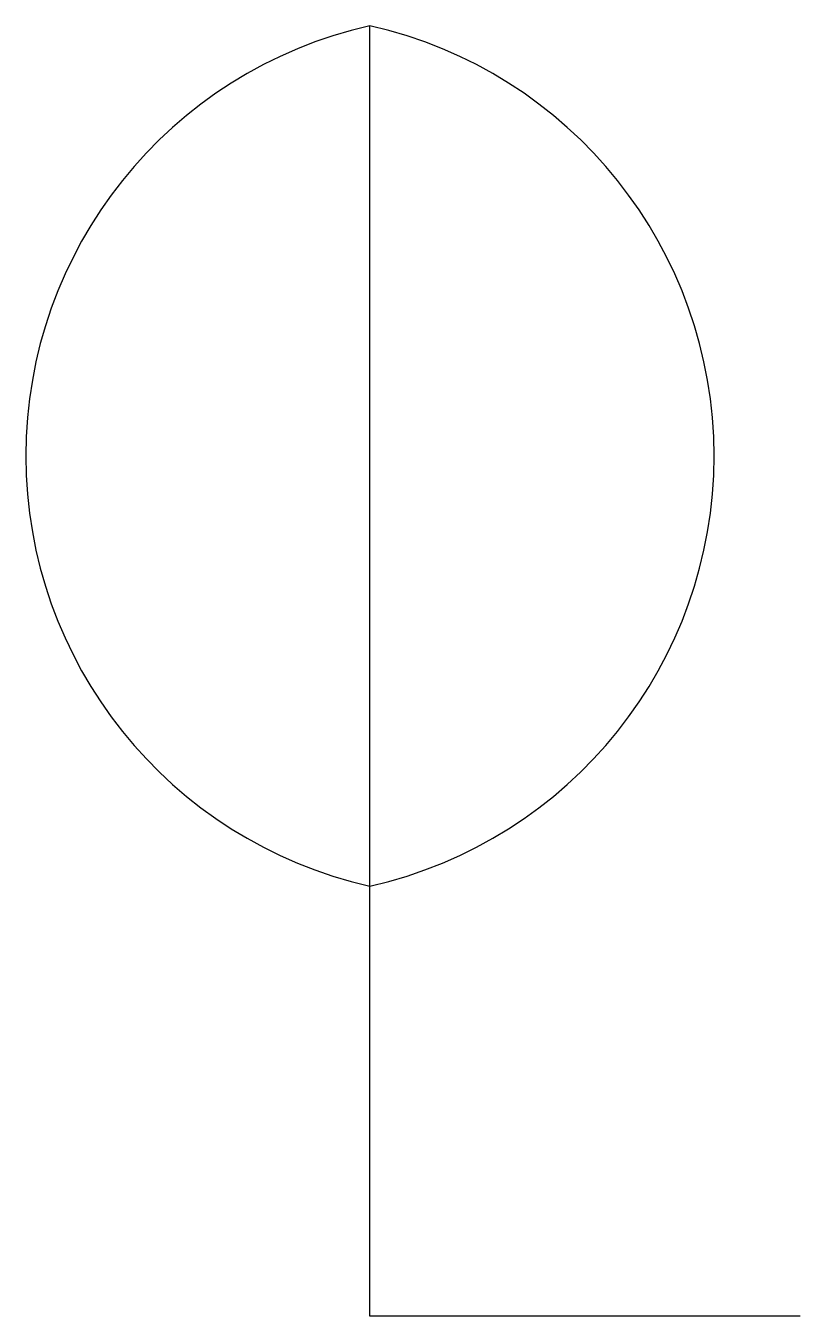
# Model space of a CAD drawing. Extents: x -0.8 to 1, y 0 to 3.
import ezdxf

# ---------------------------------------------------------------- set-up
doc = ezdxf.new("R2010")
doc.units = 0
doc.layers.get('0').update_dxf_attribs({"linetype": 'CONTINUOUS'})

msp = doc.modelspace()

# ---------------------------------------------------------------- linework, layer by layer
at = {"color": 0}
for p, q in [((0, 0), (0, 3)), ((1, 0), (0, 0))]:
    msp.add_line(p, q, dxfattribs=at)
for centre, start, end in [((0.225, 2), 102.6804, 257.3196), ((-0.225, 2), 282.6804, 77.3196)]:
    msp.add_arc(centre, 1.025, start, end, dxfattribs=at)

doc.saveas('drawing.dxf')
